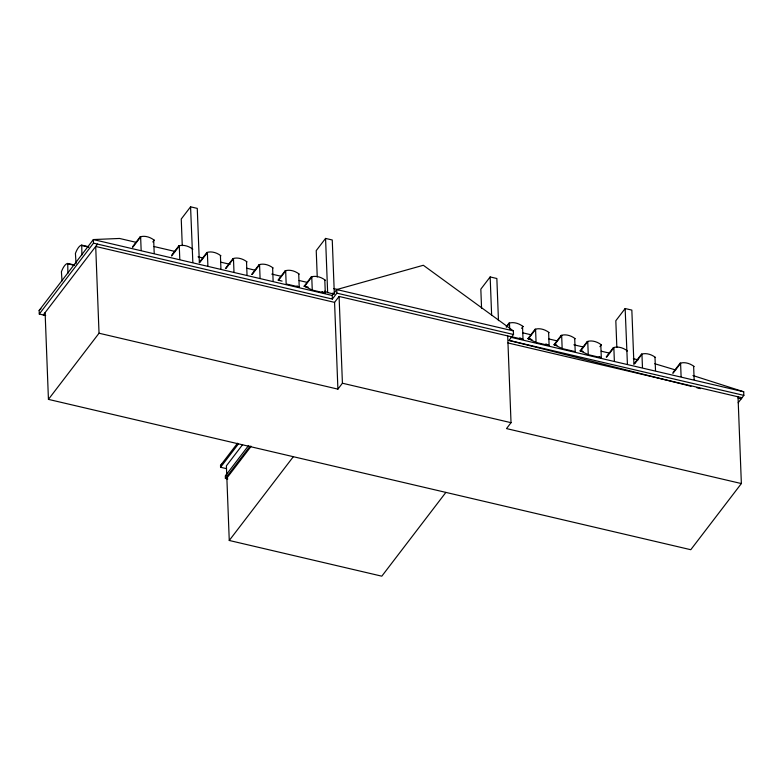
<?xml version="1.0" encoding="UTF-8"?>
<svg xmlns="http://www.w3.org/2000/svg" width="783" height="783" viewBox="0 0 783 783"><rect width="100%" height="100%" fill="white"/><g stroke="black" fill="none" stroke-linecap="round" stroke-linejoin="round"><path stroke-width="1.17" d="M67.886 273.336L67.749 263.45L74.679 265.065M81.892 255.023L81.745 245.138L88.822 246.792M45.688 315.529L39.287 314.032L39.15 310.44L93.353 239.559L119.554 238.463L136.203 242.358M39.287 314.032L93.49 243.151L93.353 239.559L332.217 295.465L336.739 289.553L423.329 265.271L513.374 330.906L513.521 334.498L508.999 340.409L690.998 386.273M43.3 314.972L97.513 244.09M132.493 246.86L140.137 236.867A14.593 10.756 37.4 0 1 154.182 240.156L152.793 241.967M132.738 247.311L140.637 236.985L140.137 236.867M199.362 262.824L197.267 208.386L190.572 206.82L181.245 219.025L182.263 245.647M738.026 396.795L741.364 483.561L690.772 549.715L48.438 399.379L99.03 333.225L95.702 246.459L334.566 302.365L339.088 296.454L511.71 336.856M171.829 254.994L178.778 245.911A14.593 10.756 37.4 0 1 192.824 249.2L192.324 249.082M171.634 256.021L179.278 246.028L178.778 245.911M199.332 262.354L206.878 252.488A14.593 10.756 37.4 0 1 220.933 255.777L220.424 255.659L220.933 268.843M199.831 262.471L207.378 252.606L206.878 252.488M225.426 268.461L232.972 258.596A14.593 10.756 37.4 0 1 247.027 261.884L246.518 261.767L247.027 274.95M225.925 268.579L233.471 258.713L232.972 258.596M251.676 274.363L259.065 264.703A14.593 10.756 37.4 0 1 273.12 267.992L272.621 267.874L273.12 281.058M252.185 274.481L259.565 264.82L259.065 264.703M285.159 270.81L285.668 270.928L286.167 283.965L299.214 287.018L298.714 273.981L299.214 274.099A14.593 10.756 37.4 0 0 285.159 270.81L278.014 280.148L279.639 280.383M285.668 270.928L278.523 280.265L282.076 281.097M334.292 292.95L332.256 239.98L325.562 238.414L316.234 250.619L317.242 276.976M308.169 287.204L304.107 286.255L311.252 276.918A14.593 10.756 37.4 0 1 325.307 280.206L324.808 280.089L325.307 293.126L312.26 290.072L304.616 286.372L311.761 277.035L311.252 276.918M93.49 243.151L332.364 299.057L336.876 293.155L336.739 289.553L513.374 330.906M226.522 468.665L220.571 467.265L220.503 465.474L237.533 443.207M220.571 467.265L238.335 444.039M242.593 444.656L226.395 465.846L226.718 474.371M248.593 445.498L225.318 475.947L225.406 478.413L227.794 478.971M225.406 478.413L250.159 446.046M445.879 492.399L381.81 576.18L229.262 540.476L226.864 478.061L251.167 446.281M99.03 333.225L337.904 389.131L342.416 383.22L339.088 296.454M229.262 540.476L293.331 456.695M498.468 320.639L496.853 278.503L490.158 276.937L480.831 289.152L481.565 308.316M506.112 326.932L508.97 323.193A14.593 10.756 37.4 0 1 523.024 326.482L521.595 328.351M506.621 327.049L509.479 323.31L508.97 323.193M531.98 339.597L527.918 338.647L535.063 329.3A14.593 10.756 37.4 0 1 549.118 332.589L548.619 332.472L549.118 345.509L536.071 342.455L528.427 338.765L535.572 329.418L535.063 329.3M556.889 345.42L554.012 344.755L561.166 335.408A14.593 10.756 37.4 0 1 575.211 338.696L574.712 338.579L575.211 351.616L562.165 348.562L554.521 344.872L561.665 335.525L561.166 335.408M507.697 335.917L511.025 422.683L506.513 428.595L741.364 483.561M582.983 351.528L580.115 350.862L587.26 341.515A14.593 10.756 37.4 0 1 601.305 344.804L599.876 346.673M587.26 341.515L587.759 341.633L580.614 350.98L588.258 354.67L601.305 357.723L600.806 344.686L601.305 344.804M633.936 364.535L631.842 310.097L625.147 308.531L615.82 320.746L616.838 347.358M606.208 356.97L613.353 347.623A14.593 10.756 37.4 0 1 627.398 350.911L626.899 350.794M606.668 357.136L613.852 347.74L613.353 347.623M634.347 363.488L641.453 354.2A14.593 10.756 37.4 0 1 655.508 357.488L654.999 357.371L655.508 370.555M634.847 363.606L641.952 354.317L641.453 354.2M673.047 372.454L680.094 363.243A14.593 10.756 37.4 0 1 694.139 366.532L693.64 366.415L694.149 379.598M672.851 373.491L680.593 363.361L680.094 363.243M738.193 402.765L743.85 395.376L743.713 391.774L692.955 375.546M39.15 310.44L40.961 308.825M220.503 465.474L222.333 463.869M304.107 286.255L306.701 286.666M527.918 338.647L530.512 339.049M554.012 344.755L556.605 345.156M580.115 350.862L582.699 351.264M154.182 240.156L153.683 240.038L154.192 253.222M523.024 326.482L522.525 326.364L523.024 339.401L511.162 336.621M154.045 246.537L175.451 251.549M198.05 256.834L202.807 257.95M220.649 262.129L230.163 264.351M246.811 268.246L255.141 270.204M271.789 274.099L281.303 276.321M299.145 280.5L307.465 282.448M333.636 288.575L338.393 289.681M522.741 332.834L531.06 334.781M548.903 338.961L557.222 340.908M573.88 344.804L583.394 347.026M601.236 351.205L609.556 353.153M633.339 358.722L638.106 359.837M654.754 363.733L675.66 370.007M336.876 293.155L513.521 334.498M324.651 291.139L327.646 292.588L334.341 294.154L332.344 293.185M511.23 337.365L743.713 391.774M508.999 340.409L743.85 395.376M507.932 342.944L742.039 397.735M81.52 245.431L88.596 247.085M67.514 263.744L74.434 265.359M342.416 383.22L511.025 422.683M225.768 475.35L226.767 475.584M225.856 477.826L226.864 478.061M696.909 387.771L700.462 388.662M738.163 398.165L741.139 398.919M599.122 356.666L601.305 357.723M545.839 343.923L549.118 345.509M519.746 337.816L523.024 339.401M322.028 291.54L325.307 293.126M297.031 285.961L299.214 287.018M680.593 363.361L681.102 376.545M641.952 354.317L642.461 367.501M625.147 308.531L627.408 363.978M613.852 347.74L614.352 360.777M587.759 341.633L588.258 354.67M561.665 335.525L562.165 348.562M535.572 329.418L536.071 342.455M509.479 323.31L509.704 329.232M490.158 276.937L491.646 315.461M334.566 302.365L337.904 389.131M332.217 295.465L332.364 299.057M325.562 238.414L327.646 292.588M311.761 277.035L312.26 290.072M259.565 264.82L260.073 278.004M233.471 258.713L233.98 271.897M207.378 252.606L207.887 265.789M190.572 206.82L192.833 262.266M179.278 246.028L179.787 259.212M140.637 236.985L141.146 250.168M76.068 263.9L75.422 253.408A14.593 5.129 -76.8 0 1 81.745 245.138M62.014 281.009L61.417 271.711A14.593 5.129 -76.8 0 1 67.749 263.45M45.111 312.613L48.438 399.379"/></g></svg>
